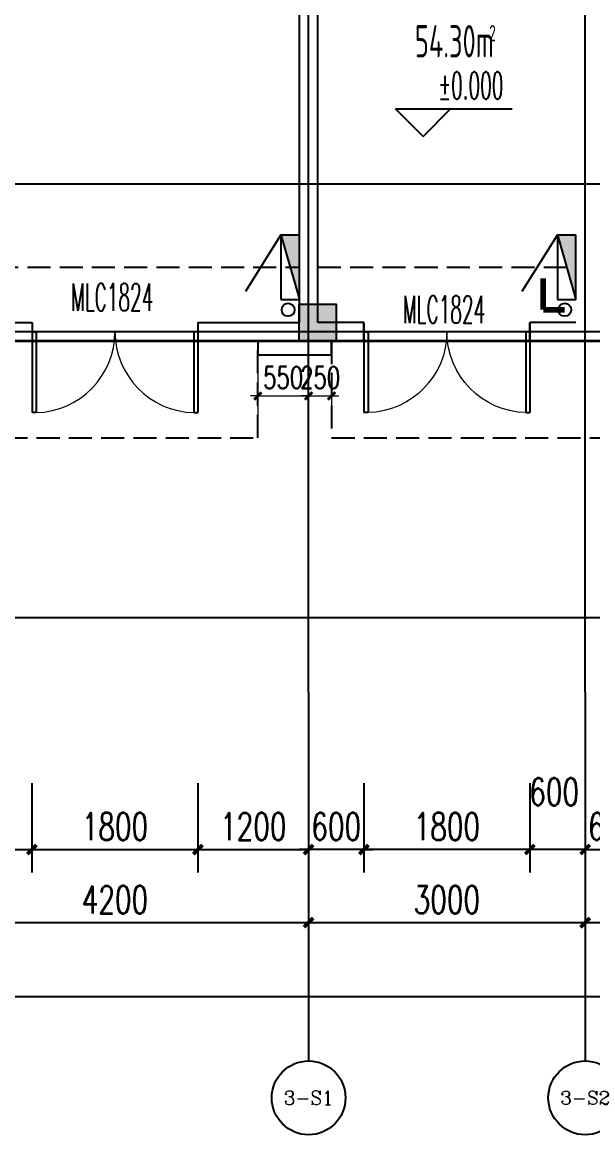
# Model space of a CAD drawing. Extents: x -59851 to 653804, y -249523 to 437614.
# Drawn here: x 4980 to 11168, y 186780 to 198845 of the extents above; entities that cross this region are included whole.
import ezdxf
from ezdxf.enums import TextEntityAlignment as Align

# ---------------------------------------------------------------- set-up
doc = ezdxf.new("R2010")
doc.units = 0
doc.header["$LTSCALE"] = 1000
doc.header["$MEASUREMENT"] = 0
doc.linetypes.add('DASH', pattern=[0.35, 0.25, -0.1])
for name, color, linetype in [('-消防立管', 1, 'Continuous'), ('A-Above', 5, 'DASH'), ('A-外装饰线脚', 7, 'Continuous'), ('A-第三道尺寸线', 105, 'Continuous'), ('AXIS', 3, 'Continuous'), ('AXIS_TEXT', 7, 'Continuous'), ('CURTWALL', 4, 'Continuous'), ('DIM_ELEV', 3, 'Continuous'), ('DOTE', 16, 'Continuous'), ('PUB_HATCH', 8, 'Continuous'), ('PUB_TEXT', 7, 'Continuous'), ('STAIR', 5, 'Continuous'), ('WALL', 2, 'Continuous'), ('WINDOW', 4, 'Continuous'), ('WINDOW_TEXT', 7, 'Continuous'), ('剪力墙', 6, 'Continuous')]:
    doc.layers.add(name, color=color, linetype=linetype)
doc.layers.add('33计全面积外廓线', color=21, linetype='Continuous', lineweight=35)
doc.layers.add('A-第四道尺寸线(线脚尺寸)', color=105, linetype='Continuous', lineweight=5)
doc.styles.add('_TCH_AXIS', font='COMPLEX', dxfattribs={"bigfont": 'GBCBIG'})
doc.styles.add('_TCH_DIM', font='SIMPLEX.shx', dxfattribs={"width": 0.7, "bigfont": 'GBCBIG.shx'})
doc.styles.add('_TCH_DIM_T3', font='SIMPLEX.shx', dxfattribs={"width": 0.705882, "bigfont": 'GBCBIG.shx'})
doc.styles.add('_TCH_WINDOW', font='SIMPLEX.shx', dxfattribs={"width": 0.7, "height": 3.5, "bigfont": 'GBCBIG.shx'})
doc.styles.add('COMPLEX', font='COMPLEX')
doc.styles.get("Standard").update_dxf_attribs({"font": 'gbenor.shx', "width": 0.7, "bigfont": 'gbcbig.shx'})
doc.dimstyles.new('_TCH_ARCH&&100', dxfattribs={"dimtxt": 297.5, "dimasz": 100, "dimexe": 250, "dimexo": 300, "dimgap": 100, "dimtad": 1, "dimdec": 0, "dimzin": 0, "dimdsep": 46, "dimtxsty": '_TCH_DIM_T3', "dimblk": 'ARCHTICK', "dimcen": 0.09, "dimclrt": 7, "dimazin": 2, "dimtfac": 1, "dimtdec": 0, "dimtix": 1, "dimtmove": 2, "dimatfit": 3, "dimfxl": 0, "dimtolj": 1, "dimtzin": 0, "dimarcsym": 0})
doc.dimstyles.new('_TCH_ARCH&&80', dxfattribs={"dimtxt": 238, "dimasz": 80, "dimexe": 200, "dimexo": 240, "dimgap": 80, "dimtad": 1, "dimdec": 0, "dimzin": 0, "dimdsep": 46, "dimtxsty": '_TCH_DIM_T3', "dimblk": 'ARCHTICK', "dimcen": 0.09, "dimclrt": 7, "dimazin": 2, "dimtfac": 1, "dimtdec": 0, "dimtix": 1, "dimtmove": 2, "dimatfit": 3, "dimfxl": 0, "dimtolj": 1, "dimtzin": 0, "dimarcsym": 0})

# ---------------------------------------------------------------- blocks, each defined once
blk = doc.blocks.new('shoucengjianliqiang0505')
at = {"layer": 'PUB_HATCH'}
h = blk.add_hatch(color=256, dxfattribs=at)
h.dxf.hatch_style = 1
h.paths.add_polyline_path([(-14848, 486544), (-14448, 486544), (-14448, 486144), (-14848, 486144)])
h.paths.add_polyline_path([(-8748, 486544), (-8348, 486544), (-8348, 486144), (-8748, 486144)])
h.paths.add_polyline_path([(-8748, 490544), (-8348, 490544), (-8348, 490144), (-8748, 490144)])
h.paths.add_polyline_path([(-14848, 490544), (-14448, 490544), (-14448, 490144), (-14848, 490144)])
h.paths.add_polyline_path([(-14848, 482144), (-14448, 482144), (-14448, 481744), (-14848, 481744)])
h.paths.add_polyline_path([(-8748, 482144), (-8348, 482144), (-8348, 481744), (-8748, 481744)])
h.paths.add_polyline_path([(-46848, 497944), (-46448, 497944), (-46448, 497544), (-46848, 497544)])
h.paths.add_polyline_path([(-46848, 501744), (-46448, 501744), (-46448, 501344), (-46848, 501344)])
h.paths.add_polyline_path([(-53548, 501742), (-53148, 501742), (-53148, 501342), (-53548, 501342)])
h.paths.add_polyline_path([(-63048, 504094), (-63048, 504344), (-63648, 504344), (-63648, 502544), (-63848, 502544), (-63848, 502294), (-63398, 502294), (-63398, 504094)])
h.paths.add_polyline_path([(-37148, 500844), (-35548, 500844), (-35548, 497944), (-37148, 497944), (-37148, 498144), (-35748, 498144), (-35748, 500644), (-37148, 500644)])
h.paths.add_polyline_path([(-29698, 483744), (-29698, 484994), (-29448, 484994), (-29448, 483344), (-30048, 483344), (-30048, 483744)])
h.paths.add_polyline_path([(-33048, 484994), (-32798, 484994), (-32798, 483744), (-32448, 483744), (-32448, 483344), (-33048, 483344)])
h.paths.add_polyline_path([(-36498, 483744), (-36498, 484994), (-36248, 484994), (-36248, 483344), (-36848, 483344), (-36848, 483744)])
h.paths.add_polyline_path([(-43248, 484994), (-42998, 484994), (-42998, 483744), (-42648, 483744), (-42648, 483344), (-43248, 483344)])
h.paths.add_polyline_path([(-50098, 483744), (-50098, 484994), (-49848, 484994), (-49848, 483344), (-50448, 483344), (-50448, 483744)])
h.paths.add_polyline_path([(-56848, 484994), (-56598, 484994), (-56598, 483744), (-56248, 483744), (-56248, 483344), (-56848, 483344)])
h.paths.add_polyline_path([(-63698, 485844), (-63448, 485844), (-63448, 483344), (-64048, 483344), (-64048, 483744), (-63698, 483744)])
h.paths.add_polyline_path([(-54648, 492144), (-54048, 492144), (-54048, 492544), (-54648, 492544)])
h.paths.add_polyline_path([(-52648, 492544), (-52048, 492544), (-52048, 492144), (-52648, 492144)])
h.paths.add_polyline_path([(-39048, 492544), (-38448, 492544), (-38448, 492144), (-39048, 492144)])
h.paths.add_polyline_path([(-45348, 495844), (-44748, 495844), (-44748, 496244), (-45348, 496244)])
h.paths.add_polyline_path([(-55848, 497944), (-55248, 497944), (-55248, 497544), (-55848, 497544)])
h.paths.add_polyline_path([(-55848, 495844), (-55248, 495844), (-55248, 496244), (-55848, 496244)])
h.paths.add_polyline_path([(-60248, 495844), (-59648, 495844), (-59648, 496244), (-60248, 496244)])
h.paths.add_polyline_path([(-21248, 500844), (-21248, 499444), (-21498, 499444), (-21498, 499844), (-21848, 499844), (-21848, 500094), (-21498, 500094), (-21498, 500844)])
h.paths.add_polyline_path([(-42948, 497544), (-42548, 497544), (-42548, 498144), (-42748, 498144), (-42748, 500644), (-42148, 500644), (-42148, 500844), (-42948, 500844), (-42948, 497944)])
h.paths.add_polyline_path([(-21248, 496144), (-21248, 496744), (-21498, 496744), (-21498, 496394), (-22898, 496394), (-22898, 496144), (-22098, 496144), (-22098, 496044), (-21848, 496044), (-21848, 496144)])
h.paths.add_polyline_path([(-30848, 497544), (-30848, 497944), (-32298, 497944), (-32298, 498144), (-30648, 498144), (-30648, 497744), (-30248, 497744), (-30248, 497544)])
h.paths.add_polyline_path([(-18848, 489094), (-18848, 487444), (-19098, 487444), (-19098, 487994), (-19448, 487994), (-19448, 488244), (-19098, 488244), (-19098, 489094)])
h.paths.add_polyline_path([(-60023, 489044), (-60273, 489044), (-60273, 491444), (-60023, 491444), (-60023, 489244)])
h.paths.add_polyline_path([(-28348, 499194), (-28348, 497544), (-28748, 497544), (-28748, 497744), (-28548, 497744), (-28548, 499194)])
h.paths.add_polyline_path([(-41148, 492344), (-40448, 492344), (-40448, 490694), (-40698, 490694), (-40698, 492094), (-41148, 492094)])
h.paths.add_polyline_path([(-30848, 500644), (-31348, 500644), (-31348, 503644), (-28348, 503644), (-28348, 501444), (-28708, 501444), (-28708, 501644), (-28548, 501644), (-28548, 503444), (-31148, 503444), (-31148, 501644), (-30748, 501644), (-30748, 501444), (-31148, 501444), (-31148, 500944), (-30648, 500944), (-30648, 500644)])
h.paths.add_polyline_path([(-42948, 495544), (-42948, 496244), (-40448, 496244), (-40448, 493744), (-42948, 493744), (-42948, 494444), (-42748, 494444), (-42748, 493944), (-40648, 493944), (-40648, 496044), (-42748, 496044), (-42748, 495544)])
h.paths.add_polyline_path([(-21248, 502644), (-21248, 503644), (-22898, 503644), (-22898, 503394), (-21498, 503394), (-21498, 502644)])
h.paths.add_polyline_path([(-22748, 492144), (-23248, 492144), (-23248, 490494), (-22998, 490494), (-22998, 491894), (-22748, 491894)])
h.paths.add_polyline_path([(-22673, 488244), (-22423, 488244), (-22423, 485744), (-22673, 485744), (-22673, 488044)])
h.paths.add_polyline_path([(-21848, 493644), (-21848, 493044), (-23498, 493044), (-23498, 493294), (-22098, 493294), (-22098, 493644)])
h.paths.add_polyline_path([(-18848, 491544), (-18848, 492144), (-20498, 492144), (-20498, 491894), (-19098, 491894), (-19098, 491544)])
h.paths.add_polyline_path([(-18848, 482444), (-18848, 481744), (-20498, 481744), (-20498, 481994), (-19098, 481994), (-19098, 482444)])
h.paths.add_polyline_path([(-22048, 481744), (-22498, 481744), (-22698, 481744), (-22698, 483344), (-23048, 483344), (-23048, 483594), (-22448, 483594), (-22448, 481994), (-22048, 481994)])
h.paths.add_polyline_path([(-26798, 490844), (-26048, 490844), (-26048, 489044), (-26298, 489044), (-26298, 490594), (-26798, 490594)])
h.paths.add_polyline_path([(-32448, 490844), (-33048, 490844), (-33048, 489044), (-32798, 489044), (-32798, 490594), (-32448, 490594)])
h.paths.add_polyline_path([(-35848, 489294), (-36198, 489294), (-36198, 492094), (-35848, 492094), (-35848, 492344), (-36448, 492344), (-36448, 489044), (-36198, 489044), (-35848, 489044)])
h.paths.add_polyline_path([(-39873, 489244), (-39623, 489244), (-39623, 486544), (-39873, 486544), (-39873, 489044)])
h.paths.add_polyline_path([(-43648, 489294), (-43298, 489294), (-43298, 492094), (-43798, 492094), (-43798, 492344), (-43048, 492344), (-43048, 489044), (-43298, 489044), (-43648, 489044)])
h.paths.add_polyline_path([(-46673, 492344), (-46423, 492344), (-46423, 489044), (-46673, 489044), (-46673, 492144)])
h.paths.add_polyline_path([(-53473, 489244), (-53223, 489244), (-53223, 486544), (-53473, 486544), (-53473, 489044)])
h.paths.add_polyline_path([(-49448, 489294), (-49798, 489294), (-49798, 492094), (-49298, 492094), (-49298, 492344), (-50048, 492344), (-50048, 489044), (-49798, 489044), (-49448, 489044)])
h.paths.add_polyline_path([(-57248, 489294), (-56898, 489294), (-56898, 492094), (-57248, 492094), (-57248, 492344), (-56648, 492344), (-56648, 489044), (-56898, 489044), (-57248, 489044)])
h.paths.add_polyline_path([(-60048, 498644), (-60048, 497544), (-62548, 497544), (-62548, 497794), (-60298, 497794), (-60298, 498644)])
h.paths.add_polyline_path([(-60048, 503544), (-60048, 504344), (-61698, 504344), (-61698, 504094), (-60298, 504094), (-60298, 503544)])
h.paths.add_polyline_path([(-67048, 491344), (-67048, 492244), (-64848, 492244), (-64848, 491994), (-66798, 491994), (-66798, 491344)])
h.paths.add_polyline_path([(-66448, 502544), (-67048, 502544), (-67048, 499894), (-66798, 499894), (-66798, 502294), (-66448, 502294)])
h.paths.add_polyline_path([(-66448, 483344), (-67048, 483344), (-67048, 485844), (-66798, 485844), (-66798, 483744), (-66448, 483744)])
edge = h.paths.add_edge_path()
edge.add_line((-26248, 494694), (-26248, 492344))
edge.add_line((-26248, 492344), (-26948, 492344))
edge.add_line((-26948, 492344), (-26948, 492144))
edge.add_line((-26948, 492144), (-26048, 492144))
edge.add_line((-26048, 492144), (-26048, 494694))
edge.add_line((-26248, 494694), (-26248, 495094))
edge = h.paths.add_edge_path()
edge.add_line((-26448, 483344), (-26448, 483594))
edge.add_line((-26448, 483594), (-26273, 483594))
edge.add_line((-26273, 483594), (-26273, 484994))
edge.add_line((-26273, 484994), (-26023, 484994))
edge.add_line((-26023, 484994), (-26023, 483594))
edge.add_line((-26023, 483594), (-25848, 483594))
edge.add_line((-25848, 483594), (-25848, 483344))
edge.add_line((-25848, 483344), (-26448, 483344))
edge.add_line((-26448, 483344), (-26048, 483344))
edge = h.paths.add_edge_path()
edge.add_line((-40048, 483344), (-40048, 483744))
edge.add_line((-40048, 483744), (-39873, 483744))
edge.add_line((-39873, 483744), (-39873, 484994))
edge.add_line((-39873, 484994), (-39623, 484994))
edge.add_line((-39623, 484994), (-39623, 483744))
edge.add_line((-39623, 483744), (-39448, 483744))
edge.add_line((-39448, 483744), (-39448, 483344))
edge.add_line((-39448, 483344), (-40048, 483344))
edge.add_line((-40048, 483344), (-39648, 483344))
edge = h.paths.add_edge_path()
edge.add_line((-46848, 483344), (-46848, 483594))
edge.add_line((-46848, 483594), (-46673, 483594))
edge.add_line((-46673, 483594), (-46673, 484994))
edge.add_line((-46673, 484994), (-46423, 484994))
edge.add_line((-46423, 484994), (-46423, 483594))
edge.add_line((-46423, 483594), (-46248, 483594))
edge.add_line((-46248, 483594), (-46248, 483344))
edge.add_line((-46248, 483344), (-46848, 483344))
edge.add_line((-46848, 483344), (-46448, 483344))
edge = h.paths.add_edge_path()
edge.add_line((-53648, 483344), (-53648, 483744))
edge.add_line((-53648, 483744), (-53473, 483744))
edge.add_line((-53473, 483744), (-53473, 484994))
edge.add_line((-53473, 484994), (-53223, 484994))
edge.add_line((-53223, 484994), (-53223, 483744))
edge.add_line((-53223, 483744), (-53048, 483744))
edge.add_line((-53048, 483744), (-53048, 483344))
edge.add_line((-53048, 483344), (-53648, 483344))
edge.add_line((-53648, 483344), (-53248, 483344))
edge = h.paths.add_edge_path()
edge.add_line((-60448, 483344), (-60448, 483594))
edge.add_line((-60448, 483594), (-60273, 483594))
edge.add_line((-60273, 483594), (-60273, 484994))
edge.add_line((-60273, 484994), (-60023, 484994))
edge.add_line((-60023, 484994), (-60023, 483594))
edge.add_line((-60023, 483594), (-59848, 483594))
edge.add_line((-59848, 483594), (-59848, 483344))
edge.add_line((-59848, 483344), (-60448, 483344))
edge.add_line((-60448, 483344), (-60048, 483344))
at = {"layer": '剪力墙', "color": 6, "linetype": 'Continuous'}
blk.add_lwpolyline([(-14848, 482144), (-14448, 482144), (-14448, 481744), (-14848, 481744)], close=True, dxfattribs=at)
blk = doc.blocks.new('XHS1')
at = {"layer": '-消防立管'}
blk.add_hatch(color=253, dxfattribs=at).paths.add_polyline_path([(918395, -437307), (918595, -438007), (918595, -437307)])
for p, q in [((918395, -437307), (918595, -438007)), ((918395, -437307), (918395, -438007)), ((918395, -437307), (918595, -437307)), ((918595, -438007), (918595, -437307)), ((918395, -438007), (918595, -438007))]:
    blk.add_line(p, q, dxfattribs=at)
at = {"ltscale": 0.5}
blk.add_line((918395, -437307), (918009, -437922), dxfattribs=at)
blk = doc.blocks.new('_ArchTick')
at = {"color": 0, "linetype": 'ByBlock', "const_width": 0.4}
blk.add_lwpolyline([(-0.5, -0.5), (0.5, 0.5)], dxfattribs=at)
blk = doc.blocks.new('*D3353')
at = {"layer": 'AXIS', "color": 0, "lineweight": -2, "transparency": 16777216}
for p, q in [((3886, 191280), (3886, 188830)), ((8086, 191280), (8086, 188830)), ((3886, 189080), (8086, 189080))]:
    blk.add_line(p, q, dxfattribs=at)
at = {"layer": 'Defpoints', "color": 0, "transparency": 16777216}
for p in [(3886, 191580), (8086, 191580), (8086, 189080)]:
    blk.add_point(p, dxfattribs=at)
at = {"layer": 'AXIS', "color": 0, "lineweight": -2, "transparency": 16777216, "xscale": 100, "yscale": 100, "zscale": 100, "rotation": 180}
blk.add_blockref('_ArchTick', (3886, 189080), dxfattribs=at)
at = {"layer": 'AXIS', "color": 0, "lineweight": -2, "transparency": 16777216, "xscale": 100, "yscale": 100, "zscale": 100}
blk.add_blockref('_ArchTick', (8086, 189080), dxfattribs=at)
at = {"layer": 'AXIS', "color": 7, "transparency": 16777216, "insert": (5986, 189329), "char_height": 297.5, "attachment_point": 5, "style": '_TCH_DIM_T3'}
blk.add_mtext('\\A1;4200', dxfattribs=at)
blk = doc.blocks.new('*D3354')
at = {"layer": 'AXIS', "color": 0, "lineweight": -2, "transparency": 16777216}
for p, q in [((8086, 191280), (8086, 188830)), ((11086, 191280), (11086, 188830)), ((8086, 189080), (11086, 189080))]:
    blk.add_line(p, q, dxfattribs=at)
at = {"layer": 'Defpoints', "color": 0, "transparency": 16777216}
for p in [(8086, 191580), (11086, 191580), (11086, 189080)]:
    blk.add_point(p, dxfattribs=at)
at = {"layer": 'AXIS', "color": 0, "lineweight": -2, "transparency": 16777216, "xscale": 100, "yscale": 100, "zscale": 100, "rotation": 180}
blk.add_blockref('_ArchTick', (8086, 189080), dxfattribs=at)
at = {"layer": 'AXIS', "color": 0, "lineweight": -2, "transparency": 16777216, "xscale": 100, "yscale": 100, "zscale": 100}
blk.add_blockref('_ArchTick', (11086, 189080), dxfattribs=at)
at = {"layer": 'AXIS', "color": 7, "transparency": 16777216, "insert": (9586, 189329), "char_height": 297.5, "attachment_point": 5, "style": '_TCH_DIM_T3'}
blk.add_mtext('\\A1;3000', dxfattribs=at)
blk = doc.blocks.new('*D3355')
at = {"layer": 'AXIS', "color": 0, "lineweight": -2, "transparency": 16777216}
for p, q in [((11086, 191280), (11086, 188830)), ((14386, 191280), (14386, 188830)), ((11086, 189080), (14386, 189080))]:
    blk.add_line(p, q, dxfattribs=at)
at = {"layer": 'Defpoints', "color": 0, "transparency": 16777216}
for p in [(11086, 191580), (14386, 191580), (14386, 189080)]:
    blk.add_point(p, dxfattribs=at)
at = {"layer": 'AXIS', "color": 0, "lineweight": -2, "transparency": 16777216, "xscale": 100, "yscale": 100, "zscale": 100, "rotation": 180}
blk.add_blockref('_ArchTick', (11086, 189080), dxfattribs=at)
at = {"layer": 'AXIS', "color": 0, "lineweight": -2, "transparency": 16777216, "xscale": 100, "yscale": 100, "zscale": 100}
blk.add_blockref('_ArchTick', (14386, 189080), dxfattribs=at)
at = {"layer": 'AXIS', "color": 7, "transparency": 16777216, "insert": (12736, 189329), "char_height": 297.5, "attachment_point": 5, "style": '_TCH_DIM_T3'}
blk.add_mtext('\\A1;3300', dxfattribs=at)
blk = doc.blocks.new('*D3356')
at = {"layer": 'AXIS', "color": 0, "lineweight": -2, "transparency": 16777216}
for p, q in [((-44214, 189323), (-44214, 188030)), ((14486, 189323), (14486, 188030)), ((-44214, 188280), (14486, 188280))]:
    blk.add_line(p, q, dxfattribs=at)
at = {"layer": 'Defpoints', "color": 0, "transparency": 16777216}
for p in [(-44214, 189623), (14486, 189623), (14486, 188280)]:
    blk.add_point(p, dxfattribs=at)
at = {"layer": 'AXIS', "color": 0, "lineweight": -2, "transparency": 16777216, "xscale": 100, "yscale": 100, "zscale": 100, "rotation": 180}
blk.add_blockref('_ArchTick', (-44214, 188280), dxfattribs=at)
at = {"layer": 'AXIS', "color": 0, "lineweight": -2, "transparency": 16777216, "xscale": 100, "yscale": 100, "zscale": 100}
blk.add_blockref('_ArchTick', (14486, 188280), dxfattribs=at)
at = {"layer": 'AXIS', "color": 7, "transparency": 16777216, "insert": (-14864, 188529), "char_height": 297.5, "attachment_point": 5, "style": '_TCH_DIM_T3'}
blk.add_mtext('\\A1;58700', dxfattribs=at)
blk = doc.blocks.new('_AXISO')
blk.add_circle((0, 0), 0.5)
at = {"layer": 'AXIS_TEXT', "style": 'COMPLEX', "width": 1.041667}
blk.add_attdef('A', text='', height=0.56, dxfattribs=at).set_placement((-0.25, -0.28), (0.25, -0.28), align=Align.FIT)
blk = doc.blocks.new('shoucengxianjiao0328')
at = {"layer": 'A-外装饰线脚'}
blk.add_lwpolyline([(-177296, 155486), (-177296, 155336), (-176496, 155336), (-176496, 155486)], dxfattribs=at)
blk = doc.blocks.new('*D658')
at = {"layer": 'A-第四道尺寸线(线脚尺寸)', "color": 0, "lineweight": -2, "transparency": 16777216}
for p, q in [((7536, 195048), (7536, 194592)), ((8086, 195048), (8086, 194592)), ((7536, 194792), (7456, 194792)), ((7536, 194792), (8086, 194792)), ((8086, 194792), (8166, 194792))]:
    blk.add_line(p, q, dxfattribs=at)
at = {"layer": 'Defpoints', "color": 0, "transparency": 16777216}
for p in [(7536, 195288), (8086, 195288), (8086, 194792)]:
    blk.add_point(p, dxfattribs=at)
at = {"layer": 'A-第四道尺寸线(线脚尺寸)', "color": 0, "lineweight": -2, "transparency": 16777216, "xscale": 80, "yscale": 80, "zscale": 80}
blk.add_blockref('_ArchTick', (7536, 194792), dxfattribs=at)
at = {"layer": 'A-第四道尺寸线(线脚尺寸)', "color": 0, "lineweight": -2, "transparency": 16777216, "xscale": 80, "yscale": 80, "zscale": 80, "rotation": 180}
blk.add_blockref('_ArchTick', (8086, 194792), dxfattribs=at)
at = {"layer": 'A-第四道尺寸线(线脚尺寸)', "color": 7, "transparency": 16777216, "insert": (7811, 194991), "char_height": 238, "attachment_point": 5, "style": '_TCH_DIM_T3'}
blk.add_mtext('\\A1;550', dxfattribs=at)
blk = doc.blocks.new('*D659')
at = {"layer": 'A-第四道尺寸线(线脚尺寸)', "color": 0, "lineweight": -2, "transparency": 16777216}
for p, q in [((8086, 195048), (8086, 194592)), ((8336, 195048), (8336, 194592)), ((8086, 194792), (8006, 194792)), ((8086, 194792), (8336, 194792)), ((8336, 194792), (8416, 194792))]:
    blk.add_line(p, q, dxfattribs=at)
at = {"layer": 'Defpoints', "color": 0, "transparency": 16777216}
for p in [(8086, 195288), (8336, 195288), (8336, 194792)]:
    blk.add_point(p, dxfattribs=at)
at = {"layer": 'A-第四道尺寸线(线脚尺寸)', "color": 0, "lineweight": -2, "transparency": 16777216, "xscale": 80, "yscale": 80, "zscale": 80}
blk.add_blockref('_ArchTick', (8086, 194792), dxfattribs=at)
at = {"layer": 'A-第四道尺寸线(线脚尺寸)', "color": 0, "lineweight": -2, "transparency": 16777216, "xscale": 80, "yscale": 80, "zscale": 80, "rotation": 180}
blk.add_blockref('_ArchTick', (8336, 194792), dxfattribs=at)
at = {"layer": 'A-第四道尺寸线(线脚尺寸)', "color": 7, "transparency": 16777216, "insert": (8211, 194991), "char_height": 238, "attachment_point": 5, "style": '_TCH_DIM_T3'}
blk.add_mtext('\\A1;250', dxfattribs=at)
blk = doc.blocks.new('*D3534')
at = {"layer": 'A-第三道尺寸线', "color": 0, "lineweight": -2, "transparency": 16777216}
for p, q in [((3886, 190593), (3886, 189623)), ((5086, 190593), (5086, 189623)), ((3886, 189873), (5086, 189873))]:
    blk.add_line(p, q, dxfattribs=at)
at = {"layer": 'Defpoints', "color": 0, "transparency": 16777216}
for p in [(3886, 190893), (5086, 190893), (5086, 189873)]:
    blk.add_point(p, dxfattribs=at)
at = {"layer": 'A-第三道尺寸线', "color": 0, "lineweight": -2, "transparency": 16777216, "xscale": 100, "yscale": 100, "zscale": 100, "rotation": 180}
blk.add_blockref('_ArchTick', (3886, 189873), dxfattribs=at)
at = {"layer": 'A-第三道尺寸线', "color": 0, "lineweight": -2, "transparency": 16777216, "xscale": 100, "yscale": 100, "zscale": 100}
blk.add_blockref('_ArchTick', (5086, 189873), dxfattribs=at)
at = {"layer": 'A-第三道尺寸线', "color": 7, "transparency": 16777216, "insert": (4486, 190122), "char_height": 297.5, "attachment_point": 5, "style": '_TCH_DIM_T3'}
blk.add_mtext('\\A1;1200', dxfattribs=at)
blk = doc.blocks.new('*D3535')
at = {"layer": 'A-第三道尺寸线', "color": 0, "lineweight": -2, "transparency": 16777216}
for p, q in [((5086, 190593), (5086, 189623)), ((6886, 190593), (6886, 189623)), ((5086, 189873), (6886, 189873))]:
    blk.add_line(p, q, dxfattribs=at)
at = {"layer": 'Defpoints', "color": 0, "transparency": 16777216}
for p in [(5086, 190893), (6886, 190893), (6886, 189873)]:
    blk.add_point(p, dxfattribs=at)
at = {"layer": 'A-第三道尺寸线', "color": 0, "lineweight": -2, "transparency": 16777216, "xscale": 100, "yscale": 100, "zscale": 100, "rotation": 180}
blk.add_blockref('_ArchTick', (5086, 189873), dxfattribs=at)
at = {"layer": 'A-第三道尺寸线', "color": 0, "lineweight": -2, "transparency": 16777216, "xscale": 100, "yscale": 100, "zscale": 100}
blk.add_blockref('_ArchTick', (6886, 189873), dxfattribs=at)
at = {"layer": 'A-第三道尺寸线', "color": 7, "transparency": 16777216, "insert": (5986, 190122), "char_height": 297.5, "attachment_point": 5, "style": '_TCH_DIM_T3'}
blk.add_mtext('\\A1;1800', dxfattribs=at)
blk = doc.blocks.new('*D3536')
at = {"layer": 'A-第三道尺寸线', "color": 0, "lineweight": -2, "transparency": 16777216}
for p, q in [((6886, 190593), (6886, 189623)), ((8086, 190593), (8086, 189623)), ((6886, 189873), (8086, 189873))]:
    blk.add_line(p, q, dxfattribs=at)
at = {"layer": 'Defpoints', "color": 0, "transparency": 16777216}
for p in [(6886, 190893), (8086, 190893), (8086, 189873)]:
    blk.add_point(p, dxfattribs=at)
at = {"layer": 'A-第三道尺寸线', "color": 0, "lineweight": -2, "transparency": 16777216, "xscale": 100, "yscale": 100, "zscale": 100, "rotation": 180}
blk.add_blockref('_ArchTick', (6886, 189873), dxfattribs=at)
at = {"layer": 'A-第三道尺寸线', "color": 0, "lineweight": -2, "transparency": 16777216, "xscale": 100, "yscale": 100, "zscale": 100}
blk.add_blockref('_ArchTick', (8086, 189873), dxfattribs=at)
at = {"layer": 'A-第三道尺寸线', "color": 7, "transparency": 16777216, "insert": (7486, 190122), "char_height": 297.5, "attachment_point": 5, "style": '_TCH_DIM_T3'}
blk.add_mtext('\\A1;1200', dxfattribs=at)
blk = doc.blocks.new('*D3537')
at = {"layer": 'A-第三道尺寸线', "color": 0, "lineweight": -2, "transparency": 16777216}
for p, q in [((11086, 190593), (11086, 189623)), ((11686, 190593), (11686, 189623)), ((11086, 189873), (10986, 189873)), ((11086, 189873), (11686, 189873)), ((11686, 189873), (11786, 189873))]:
    blk.add_line(p, q, dxfattribs=at)
at = {"layer": 'Defpoints', "color": 0, "transparency": 16777216}
for p in [(11086, 190893), (11686, 190893), (11686, 189873)]:
    blk.add_point(p, dxfattribs=at)
at = {"layer": 'A-第三道尺寸线', "color": 0, "lineweight": -2, "transparency": 16777216, "xscale": 100, "yscale": 100, "zscale": 100}
blk.add_blockref('_ArchTick', (11086, 189873), dxfattribs=at)
at = {"layer": 'A-第三道尺寸线', "color": 0, "lineweight": -2, "transparency": 16777216, "xscale": 100, "yscale": 100, "zscale": 100, "rotation": 180}
blk.add_blockref('_ArchTick', (11686, 189873), dxfattribs=at)
at = {"layer": 'A-第三道尺寸线', "color": 7, "transparency": 16777216, "insert": (11386, 190122), "char_height": 297.5, "attachment_point": 5, "style": '_TCH_DIM_T3'}
blk.add_mtext('\\A1;600', dxfattribs=at)
blk = doc.blocks.new('$DorLib2D$00000002')
for p, q in [((-0.5, 0), (-0.5, 0.4875)), ((-0.475, 0.4875), (-0.5, 0.4875)), ((-0.475, 0), (-0.475, 0.4875)), ((0.475, 0), (0.475, 0.4875)), ((0.475, 0.4875), (0.5, 0.4875)), ((0.5, 0), (0.5, 0.4875)), ((-0.5, 0), (-0.475, 0)), ((0.5, 0), (0.475, 0))]:
    blk.add_line(p, q)
at = {"lineweight": 13}
for centre, start, end in [((-0.4875, 0), 0, 88.53072), ((0.4875, 0), 91.46928, 180)]:
    blk.add_arc(centre, 0.4875, start, end, dxfattribs=at)
blk = doc.blocks.new('*D3541')
at = {"layer": 'A-第三道尺寸线', "color": 0, "lineweight": -2, "transparency": 16777216}
for p, q in [((10486, 190593), (10486, 189623)), ((11086, 190593), (11086, 189623)), ((11086, 189873), (10486, 189873))]:
    blk.add_line(p, q, dxfattribs=at)
at = {"layer": 'Defpoints', "color": 0, "transparency": 16777216}
for p in [(10486, 190893), (11086, 190893), (10486, 189873)]:
    blk.add_point(p, dxfattribs=at)
at = {"layer": 'A-第三道尺寸线', "color": 0, "lineweight": -2, "transparency": 16777216, "xscale": 100, "yscale": 100, "zscale": 100, "rotation": 180}
blk.add_blockref('_ArchTick', (10486, 189873), dxfattribs=at)
at = {"layer": 'A-第三道尺寸线', "color": 0, "lineweight": -2, "transparency": 16777216, "xscale": 100, "yscale": 100, "zscale": 100}
blk.add_blockref('_ArchTick', (11086, 189873), dxfattribs=at)
at = {"layer": 'A-第三道尺寸线', "color": 7, "transparency": 16777216, "insert": (10750, 190498), "char_height": 297.5, "attachment_point": 5, "style": '_TCH_DIM_T3'}
blk.add_mtext('\\A1;600', dxfattribs=at)
blk = doc.blocks.new('*D3542')
at = {"layer": 'A-第三道尺寸线', "color": 0, "lineweight": -2, "transparency": 16777216}
for p, q in [((8686, 190593), (8686, 189623)), ((10486, 190593), (10486, 189623)), ((10486, 189873), (8686, 189873))]:
    blk.add_line(p, q, dxfattribs=at)
at = {"layer": 'Defpoints', "color": 0, "transparency": 16777216}
for p in [(8686, 190893), (10486, 190893), (8686, 189873)]:
    blk.add_point(p, dxfattribs=at)
at = {"layer": 'A-第三道尺寸线', "color": 0, "lineweight": -2, "transparency": 16777216, "xscale": 100, "yscale": 100, "zscale": 100, "rotation": 180}
blk.add_blockref('_ArchTick', (8686, 189873), dxfattribs=at)
at = {"layer": 'A-第三道尺寸线', "color": 0, "lineweight": -2, "transparency": 16777216, "xscale": 100, "yscale": 100, "zscale": 100}
blk.add_blockref('_ArchTick', (10486, 189873), dxfattribs=at)
at = {"layer": 'A-第三道尺寸线', "color": 7, "transparency": 16777216, "insert": (9586, 190122), "char_height": 297.5, "attachment_point": 5, "style": '_TCH_DIM_T3'}
blk.add_mtext('\\A1;1800', dxfattribs=at)
blk = doc.blocks.new('*D3543')
at = {"layer": 'A-第三道尺寸线', "color": 0, "lineweight": -2, "transparency": 16777216}
for p, q in [((8086, 190593), (8086, 189623)), ((8686, 190593), (8686, 189623)), ((8086, 189873), (7986, 189873)), ((8686, 189873), (8086, 189873)), ((8686, 189873), (8786, 189873))]:
    blk.add_line(p, q, dxfattribs=at)
at = {"layer": 'Defpoints', "color": 0, "transparency": 16777216}
for p in [(8086, 190893), (8686, 190893), (8086, 189873)]:
    blk.add_point(p, dxfattribs=at)
at = {"layer": 'A-第三道尺寸线', "color": 0, "lineweight": -2, "transparency": 16777216, "xscale": 100, "yscale": 100, "zscale": 100}
blk.add_blockref('_ArchTick', (8086, 189873), dxfattribs=at)
at = {"layer": 'A-第三道尺寸线', "color": 0, "lineweight": -2, "transparency": 16777216, "xscale": 100, "yscale": 100, "zscale": 100, "rotation": 180}
blk.add_blockref('_ArchTick', (8686, 189873), dxfattribs=at)
at = {"layer": 'A-第三道尺寸线', "color": 7, "transparency": 16777216, "insert": (8386, 190122), "char_height": 297.5, "attachment_point": 5, "style": '_TCH_DIM_T3'}
blk.add_mtext('\\A1;600', dxfattribs=at)
blk = doc.blocks.new('roofzhouxian')
at = {"layer": 'DOTE'}
for p, q in [((4208, -309503), (4208, -279124)), ((7208, -309503), (7208, -279124)), ((11694, -303995), (-49367, -303995)), ((11694, -305595), (-49367, -305595))]:
    blk.add_line(p, q, dxfattribs=at)
blk = doc.blocks.new('SHOUCENGXIANJIAOCHICUN0427')
at = {"layer": 'A-第四道尺寸线(线脚尺寸)'}
for p1, p2, picture, middle in [((7536.3, 195288.3), (8086.3, 195288.3), '*D658', (7811.3, 194990.8)), ((8086.3, 195288.3), (8336.3, 195288.3), '*D659', (8211.3, 194990.8))]:
    dim = blk.add_aligned_dim(p1=p1, p2=p2, distance=-496.6, dimstyle='_TCH_ARCH&&80', dxfattribs=at)
    dim.commit()
    dim.dimension.update_dxf_attribs({"geometry": picture, "text_midpoint": middle})

msp = doc.modelspace()

# ---------------------------------------------------------------- linework, layer by layer
at = {"layer": '-消防立管', "const_width": 60}
for points in [[(10631.5, 195726.4), (10631.5, 196067)], [(10864.3, 195726.4), (10631.5, 195726.4)]]:
    msp.add_lwpolyline(points, dxfattribs=at)
at = {"layer": '-消防立管'}
for centre in [(7864.3, 195726.4), (10864.3, 195726.4)]:
    msp.add_circle(centre, 70, dxfattribs=at)
at = {"layer": '33计全面积外廓线'}
msp.add_lwpolyline([(-44213.7, 195388.3), (14486.3, 195388.3), (14486.3, 204188.3), (7986.3, 204188.3), (7986.3, 200188.3), (3986.3, 200188.3), (3986.3, 205788.3), (1586.3, 205788.3), (1586.3, 206788.3), (-3313.7, 206788.3), (-3313.7, 211288.3), (-7913.7, 211288.3), (-7913.7, 211688.3), (-20013.7, 211688.3), (-20013.7, 209788.3), (-17713.7, 209788.3), (-17713.7, 207488.3), (-23713.7, 207488.3)], dxfattribs=at)
at = {"layer": 'A-Above'}
for points in [[(3986.3, 196188.3), (7986.3, 196188.3)], [(3986.3, 196188.3), (7986.3, 196188.3)], [(8186.3, 196188.3), (10986.3, 196188.3)], [(8186.3, 196188.3), (10986.3, 196188.3)], [(4086.3, 195388.3), (4086.3, 194338.3), (7536.3, 194338.3), (7536.3, 195388.3)], [(8336.3, 195388.3), (8336.3, 194338.3), (13836.3, 194338.3), (13836.3, 195388.3)]]:
    msp.add_lwpolyline(points, dxfattribs=at)
at = {"layer": 'AXIS'}
for p, q in [((8086.3, 191580), (8086.3, 187580)), ((11086.3, 191580), (11086.3, 187580))]:
    msp.add_line(p, q, dxfattribs=at)
at = {"layer": 'CURTWALL'}
msp.add_line((8686.3, 195388.3), (8686.3, 195588.3), dxfattribs=at)
at = {"layer": 'DIM_ELEV'}
for p, q in [((9327.2, 197604.8), (9027.2, 197904.8)), ((9027.2, 197904.8), (10293.2, 197904.8)), ((9327.2, 197604.8), (9627.2, 197904.8))]:
    msp.add_line(p, q, dxfattribs=at)
at = {"layer": 'DOTE'}
msp.add_line((15572.3, 195488.3), (-45488.6, 195488.3), dxfattribs=at)
at = {"layer": 'STAIR'}
msp.add_lwpolyline([(-37213.7, 218088.3), (-37213.7, 220988.3), (-47213.7, 220988.3), (-47213.7, 192388.3), (14486.3, 192388.3), (14486.3, 195388.3)], dxfattribs=at)
at = {"layer": 'WALL'}
for p, q in [((8186.3, 195588.3), (8186.3, 200088.3)), ((7986.3, 195588.3), (7986.3, 199988.3)), ((3986.3, 195588.3), (5086.3, 195588.3)), ((5086.3, 195588.3), (5086.3, 195388.3)), ((6886.3, 195588.3), (7986.3, 195588.3)), ((6886.3, 195588.3), (6886.3, 195388.3)), ((8686.3, 195588.3), (8186.3, 195588.3)), ((8686.3, 195388.3), (8686.3, 195588.3)), ((8686.3, 195588.3), (8686.3, 195388.3)), ((10986.3, 195588.3), (10486.3, 195588.3)), ((10486.3, 195588.3), (10486.3, 195388.3)), ((10486.3, 195388.3), (10486.3, 195588.3)), ((3886.3, 195388.3), (5086.3, 195388.3)), ((6886.3, 195388.3), (8086.3, 195388.3)), ((8086.3, 195388.3), (8686.3, 195388.3)), ((10486.3, 195388.3), (11186.3, 195388.3))]:
    msp.add_line(p, q, dxfattribs=at)
at = {"layer": 'WINDOW'}
for p, q in [((5086.3, 195388.3), (6886.3, 195388.3)), ((8686.3, 195388.3), (10486.3, 195388.3)), ((10486.3, 195388.3), (8686.3, 195388.3))]:
    msp.add_line(p, q, dxfattribs=at)

# ---------------------------------------------------------------- block references
at = {"layer": '-消防立管'}
for p in [(-910608.9, 633844.9), (-907608.9, 633844.9)]:
    msp.add_blockref('XHS1', p, dxfattribs=at)
for name, p in [('roofzhouxian', (3878.4, 501083)), ('shoucengxianjiao0328', (184831.9, 39902.1)), ('shoucengjianliqiang0505', (22833.8, -286355.2))]:
    msp.add_blockref(name, p)
at = {"layer": 'A-第四道尺寸线(线脚尺寸)'}
msp.add_blockref('SHOUCENGXIANJIAOCHICUN0427', (0, 0), dxfattribs=at)
at = {"layer": 'AXIS'}
ref = msp.add_blockref('_AXISO', (8086.3, 187180), dxfattribs=dict(at, xscale=800, yscale=800, zscale=800))
ref.add_attrib('A', '3-S1', dxfattribs={"layer": 'AXIS_TEXT', "height": 152.88, "style": '_TCH_AXIS'}).set_placement((7816.9, 187103.6), (8355.6, 187103.6), align=Align.FIT)
ref = msp.add_blockref('_AXISO', (11086.3, 187180), dxfattribs=dict(at, xscale=800, yscale=800, zscale=800))
ref.add_attrib('A', '3-S2', dxfattribs={"layer": 'AXIS_TEXT', "height": 143.86, "style": '_TCH_AXIS'}).set_placement((10815.7, 187108.1), (11356.9, 187108.1), align=Align.FIT)
at = {"layer": 'WINDOW'}
ref = msp.add_blockref('$DorLib2D$00000002', (5986.3, 195488.3), dxfattribs=dict(at, xscale=-1800, yscale=-1800, zscale=-1800))
ref.add_attrib('A', 'MLC1824', (5506.8, 195714.6), dxfattribs={"layer": 'WINDOW_TEXT', "height": 297.5, "style": '_TCH_WINDOW', "width": 0.494118})
ref = msp.add_blockref('$DorLib2D$00000002', (9586.3, 195488.3), dxfattribs=dict(at, xscale=1800, yscale=-1800, zscale=-1800))
ref.add_attrib('A', 'MLC1824', (9106.8, 195581.3), dxfattribs={"layer": 'WINDOW_TEXT', "height": 297.5, "style": '_TCH_WINDOW', "width": 0.494118})

# ---------------------------------------------------------------- texts
at = {"layer": 'PUB_TEXT', "width": 0.7}
for s, height, p in [('54.30m', 350, (9239, 198463.6)), ('2', 175, (10045.7, 198638.6))]:
    msp.add_text(s, height=height, dxfattribs=at).set_placement(p)
at = {"layer": 'PUB_TEXT', "style": '_TCH_DIM', "width": 0.494118}
msp.add_text('%%P0.000', height=297.5, dxfattribs=at).set_placement((9493.2, 198009.8))

# ---------------------------------------------------------------- dimensions: what is measured, and where the dimension line sits
at = {"layer": 'A-第三道尺寸线'}
for p1, p2, distance, picture, middle in [((3886.3, 190893.3), (5086.3, 190893.3), -1020.4, '*D3534', (4486.3, 190121.7)), ((5086.3, 190893.3), (6886.3, 190893.3), -1020.4, '*D3535', (5986.3, 190121.7)), ((6886.3, 190893.3), (8086.3, 190893.3), -1020.4, '*D3536', (7486.3, 190121.7)), ((8686.3, 190893.3), (8086.3, 190893.3), 1020.4, '*D3543', (8386.3, 190121.7)), ((10486.3, 190893.3), (8686.3, 190893.3), 1020.4, '*D3542', (9586.3, 190121.7)), ((11086.3, 190893.3), (11686.3, 190893.3), -1020.4, '*D3537', (11386.3, 190121.7))]:
    dim = msp.add_aligned_dim(p1=p1, p2=p2, distance=distance, dimstyle='_TCH_ARCH&&100', dxfattribs=at)
    dim.commit()
    dim.dimension.update_dxf_attribs({"geometry": picture, "text_midpoint": middle})
dim = msp.add_linear_dim(base=(10486.3, 189872.9), p1=(11086.3, 190893.3), p2=(10486.3, 190893.3), angle=180, dimstyle='_TCH_ARCH&&100', dxfattribs=at)
dim.commit()
dim.dimension.update_dxf_attribs({"geometry": '*D3541', "text_midpoint": (10750, 190497.9), "dimtype": 161})
at = {"layer": 'AXIS'}
for p1, p2, distance, picture, middle in [((3886.3, 191580), (8086.3, 191580), -2500, '*D3353', (5986.3, 189328.8)), ((8086.3, 191580), (11086.3, 191580), -2500, '*D3354', (9586.3, 189328.8)), ((11086.3, 191580), (14386.3, 191580), -2500, '*D3355', (12736.3, 189328.8)), ((-44213.7, 189622.9), (14486.3, 189622.9), -1342.9, '*D3356', (-14863.7, 188528.8))]:
    dim = msp.add_aligned_dim(p1=p1, p2=p2, distance=distance, dimstyle='_TCH_ARCH&&100', dxfattribs=at)
    dim.commit()
    dim.dimension.update_dxf_attribs({"geometry": picture, "text_midpoint": middle})

doc.saveas('drawing.dxf')
